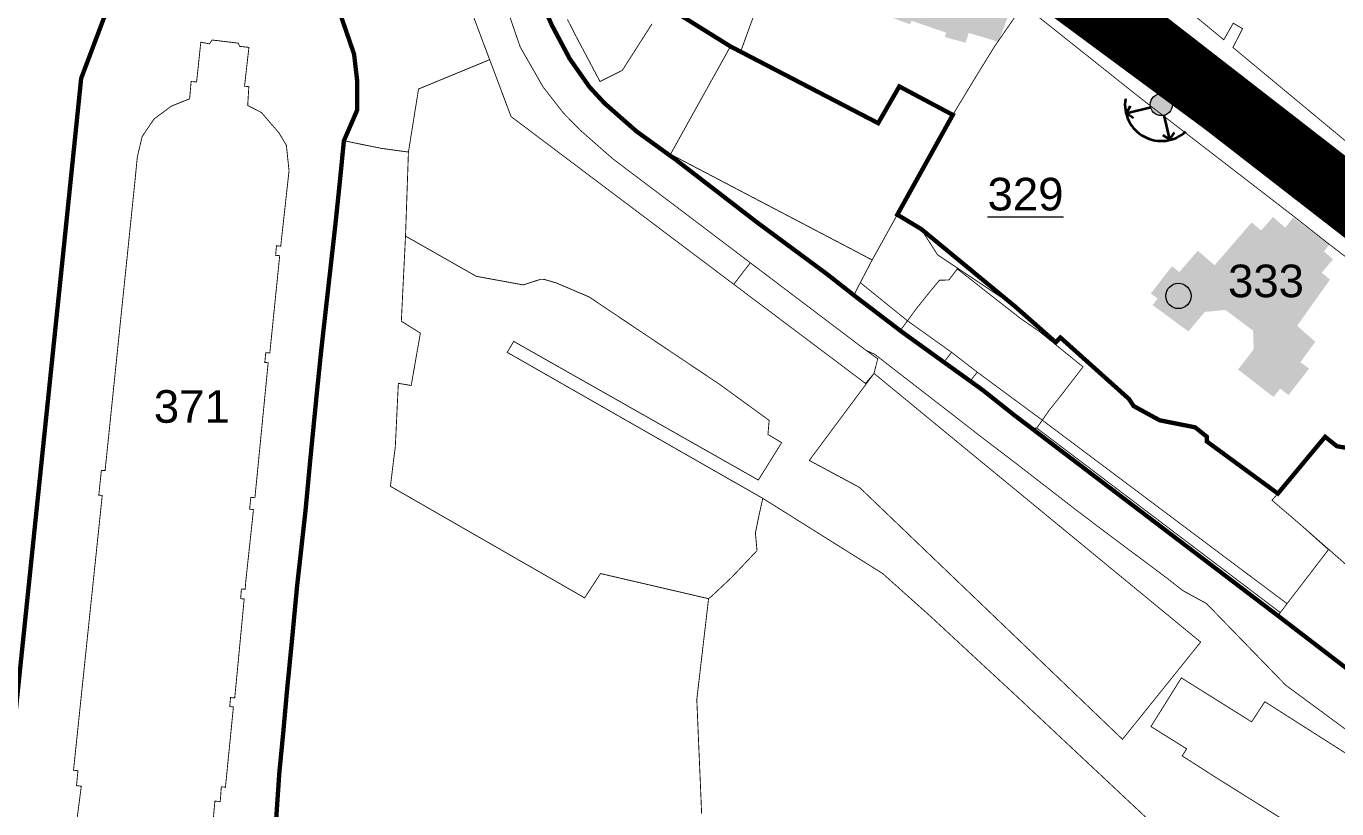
# Model space of a CAD drawing. Header units: millimetres. Extents: x 21689 to 31331, y 37531 to 43751.
# Drawn here: x 28058.3 to 28359.8, y 42070.5 to 42250.5 of the extents above; entities that cross this region are included whole.
import ezdxf

# ---------------------------------------------------------------- set-up
doc = ezdxf.new("R2010")
doc.units = ezdxf.units.MM
doc.layers.add('0.1 ОКН', color=1, linetype='Continuous', lineweight=9, transparency=0.4)
doc.layers.add('00 Дороги', color=252, linetype='Continuous', lineweight=9, transparency=0.2)
for name, color, linetype, lineweight in [('0.15 - Видовые раскрытия', 22, 'Continuous', 9), ('00 границы ОКН', 1, 'Continuous', 40), ('00 номер ОКН', 7, 'Continuous', 15), ('CONTUR', 150, 'Continuous', 9)]:
    doc.layers.add(name, color=color, linetype=linetype, lineweight=lineweight)
doc.styles.get("Standard").update_dxf_attribs({"font": 'arial.ttf'})

# ---------------------------------------------------------------- blocks, each defined once
blk = doc.blocks.new('участки все')
at = {"layer": 'CONTUR', "const_width": 0.2}
for points in [[(5440.91, 4610.17), (5447.09, 4605.06), (5449.27, 4608.87), (5451.42, 4607.62), (5449.2, 4603.29), (5476.9, 4580.28)], [(5500.92, 4535.37), (5470.96, 4558.31), (5463.16, 4564.46), (5428.49, 4591.19), (5401.76, 4612.47)], [(5183.24, 4425.74), (5184.22, 4433.29), (5183.12, 4433.43), (5183.45, 4436.87), (5182.43, 4436.97), (5189.04, 4500.21), (5188.25, 4500.28), (5188.84, 4505.97), (5189.7, 4505.96), (5196.47, 4571.58), (5197.12, 4578.14), (5198.22, 4582.77), (5200.94, 4586.81), (5204.95, 4589.8), (5209.15, 4591.47), (5209.49, 4595.45), (5210.75, 4595.35), (5211.72, 4604.49), (5213.71, 4604.12), (5214.32, 4605.01), (5220.38, 4604.27), (5220.62, 4603.55), (5222.79, 4603.31), (5221.78, 4594.37), (5222.77, 4594.27), (5222.51, 4589.93), (5225.66, 4588.33), (5229.71, 4583.62), (5231.41, 4580.78), (5232.02, 4574.92), (5230.11, 4557.57), (5229.14, 4557.66), (5228.92, 4555.46), (5229.87, 4555.37), (5227.6, 4532.98), (5226.66, 4533.05), (5226.44, 4530.81), (5227.22, 4530.75), (5224.17, 4499.69), (5223.22, 4499.76), (5222.95, 4497.05), (5223.84, 4496.94), (5222.09, 4480.67), (5221.92, 4478.6), (5221.06, 4478.68), (5220.88, 4476.45), (5221.7, 4476.38), (5219.53, 4453.62), (5218.56, 4453.7), (5218.38, 4451.62), (5219.22, 4451.54), (5217.39, 4433.07), (5216.44, 4433.15), (5216.19, 4429.78), (5214.97, 4429.86), (5214.23, 4422.07)], [(5229.7, 4425.26), (5229.25, 4428.54), (5229.79, 4436.43), (5230.72, 4445.97), (5231.5, 4454.76), (5232.77, 4467.64), (5233.86, 4479.13), (5235.82, 4496.71), (5236.91, 4508.36), (5238.52, 4524.68), (5239.43, 4533.65), (5242.72, 4562.77), (5243.76, 4572.87), (5244.64, 4581.82), (5253.27, 4580.07), (5259.49, 4579.22), (5261.82, 4593.73), (5278.18, 4600.48), (5270.11, 4621.95), (5262.76, 4655.36), (5215.93, 4671.21), (5198.55, 4659.46), (5179.03, 4645.36), (5170.37, 4639)], [(5270.11, 4621.95), (5283.1, 4587.39), (5334.35, 4548.79), (5338.15, 4553.74), (5338.15, 4553.74), (5335.99, 4555.39), (5318.9, 4568.33), (5318.12, 4568.91), (5313.17, 4572.65), (5306.55, 4577.64), (5304.11, 4579.78), (5299, 4584.27), (5295.15, 4588.21), (5294.62, 4588.89), (5290.49, 4594.18), (5285.22, 4603.38), (5281.27, 4614.84)], [(5292.54, 4608.34), (5296.61, 4600.69), (5301.15, 4594.19), (5304.61, 4590.45), (5311.97, 4583.99), (5315.25, 4581.62), (5319.12, 4578.82), (5320.96, 4577.49), (5330.42, 4570.2), (5339.88, 4562.91), (5344.36, 4559.6), (5355.97, 4551.02), (5362.05, 4546.45), (5361.97, 4546.29), (5372.66, 4538.13), (5373.6, 4537.43), (5376.61, 4535.28), (5382.7, 4530.87), (5388.74, 4526.53), (5391.73, 4524.37), (5398.95, 4518.63), (5402.46, 4515.97), (5403.3, 4515.67), (5404.07, 4515.71), (5460.11, 4473.25), (5459.56, 4472.54), (5478.64, 4457.89)], [(5521.06, 4412.54), (5461.34, 4456.55), (5443.11, 4475.34), (5441.32, 4476.31), (5437.68, 4478.3), (5433.93, 4481.24), (5425.91, 4487.24), (5418.72, 4492.62), (5412.84, 4497.08), (5399.6, 4507.34), (5390.85, 4514.01), (5383.04, 4520.09), (5376.03, 4525.51), (5366.78, 4532.68), (5364.83, 4533.56), (5361.98, 4535.71), (5348.42, 4545.97), (5335.99, 4555.39), (5318.9, 4568.33), (5318.12, 4568.91), (5313.17, 4572.65), (5306.55, 4577.64), (5304.11, 4579.78), (5299, 4584.27), (5295.15, 4588.21), (5294.62, 4588.89), (5290.49, 4594.18), (5285.22, 4603.38), (5281.27, 4614.84)], [(5315.52, 4608.7), (5310.36, 4600.61), (5308.69, 4598), (5303.56, 4595.46), (5303.56, 4595.46), (5297.97, 4606.03), (5296.09, 4609.71)], [(5229.7, 4425.26), (5229.25, 4428.54), (5229.79, 4436.43), (5230.72, 4445.97), (5231.5, 4454.76), (5232.77, 4467.64), (5233.86, 4479.13), (5235.82, 4496.71), (5236.91, 4508.36), (5236.91, 4508.36), (5238.52, 4524.68), (5239.43, 4533.65), (5242.72, 4562.77), (5243.76, 4572.87), (5244.64, 4581.82), (5253.27, 4580.07), (5259.49, 4579.22), (5258.82, 4559.89), (5257.86, 4540.3), (5262.24, 4537.56), (5260.13, 4525.51), (5257.17, 4526), (5256.47, 4511.38), (5255.34, 4502.32), (5300.03, 4476.64), (5303.69, 4482.23), (5328.55, 4476.45), (5325.84, 4453.25), (5326.96, 4426.9)], [(5475.29, 4511.16), (5473.13, 4511.53), (5470.42, 4513.7), (5461.94, 4503.52), (5459.55, 4500.65), (5459.55, 4500.65), (5458.19, 4499.1), (5464.61, 4493.61), (5493.45, 4468.29)], [(5326.96, 4426.9), (5325.84, 4453.25), (5328.55, 4476.45), (5328.55, 4476.45), (5329.29, 4477.05), (5333.84, 4481.33), (5339.7, 4487.51), (5339.33, 4491.54), (5340.1, 4495.39), (5341.02, 4499.54), (5368.62, 4482.23), (5379.72, 4472.28), (5398.49, 4454.89), (5433.43, 4422.14)]]:
    blk.add_lwpolyline(points, dxfattribs=at)
for points in [[(5451.6, 4637.2), (5480.74, 4626.36), (5491.95, 4622.13), (5502.16, 4618.29), (5513.49, 4614.01), (5516.93, 4612.74), (5508.23, 4595.27), (5506.6, 4592.01), (5500.42, 4596.28), (5500.06, 4595.77), (5497.55, 4597.78), (5497.85, 4598.24), (5492.23, 4602.91), (5486.59, 4589.21), (5484.77, 4590.61), (5477.43, 4580.98), (5476.9, 4580.28), (5449.2, 4603.29), (5451.42, 4607.62), (5449.27, 4608.87), (5447.09, 4605.06), (5440.91, 4610.17), (5451.6, 4637.2)], [(5335.93, 4602.31), (5340.93, 4616.1), (5344.88, 4623.13), (5344.88, 4629.58), (5345.36, 4634.12), (5367.79, 4625.64), (5368.16, 4626.65), (5373.82, 4624.23), (5373.95, 4624.8), (5378.31, 4623.37), (5378.11, 4622.63), (5397.16, 4615.56), (5400.58, 4612.54), (5394.31, 4603.45), (5390.31, 4596.98), (5384.74, 4587.78), (5372.44, 4594.32), (5367.57, 4585.87), (5335.93, 4602.31)], [(5366.19, 4554.39), (5371.98, 4564.82), (5384.74, 4587.78), (5372.44, 4594.32), (5367.57, 4585.87), (5335.93, 4602.31), (5333.58, 4603.53), (5319.79, 4578.72), (5366.19, 4554.39)], [(5371.98, 4564.82), (5377.42, 4561.55), (5381.24, 4555.57), (5399.18, 4543.61), (5408.42, 4535.45), (5409.52, 4536.54), (5425.28, 4522.4), (5426.37, 4520.77), (5432.35, 4517.5), (5440.5, 4515.88), (5443.23, 4513.71), (5443.22, 4512.62), (5459.55, 4500.65), (5458.19, 4499.1), (5464.61, 4493.61), (5471.18, 4487.73), (5461.65, 4475.3), (5430.26, 4498.83), (5419.09, 4507.21), (5406.15, 4516.91), (5405.34, 4517.53), (5406.91, 4519.79), (5409.66, 4523.23), (5414.7, 4529.79), (5408.45, 4534.86), (5404.53, 4538.04), (5403.56, 4538.7), (5400.39, 4540.88), (5396.71, 4543.76), (5392.44, 4547.1), (5390.5, 4548.64), (5388.28, 4550.39), (5385.78, 4552.32), (5383.88, 4549.8), (5381.69, 4549.72), (5379.65, 4547.29), (5376.18, 4542.95), (5374.32, 4540.39), (5366.99, 4546.32), (5364.48, 4548.35), (5363.46, 4549.18), (5366.19, 4554.39), (5371.98, 4564.82)], [(5258.82, 4559.89), (5275.1, 4550.63), (5285.92, 4548.65), (5289.89, 4549.94), (5290.75, 4549.91), (5293.44, 4549.13), (5301.03, 4545.9), (5331.22, 4525.68), (5342.49, 4517.47), (5342.21, 4514.25), (5345.36, 4512.35), (5340, 4503.75), (5283.71, 4535.66), (5282.22, 4533.13), (5341.02, 4499.54), (5340.1, 4495.39), (5339.33, 4491.54), (5339.7, 4487.51), (5333.84, 4481.33), (5329.29, 4477.05), (5328.55, 4476.45), (5303.69, 4482.23), (5300.03, 4476.64), (5255.34, 4502.32), (5256.47, 4511.38), (5257.17, 4526), (5260.13, 4525.51), (5260.88, 4529.81), (5262.24, 4537.56), (5257.86, 4540.3), (5258.82, 4559.89)], [(5364.66, 4525.98), (5366.62, 4528.28), (5367.47, 4531.64), (5364.83, 4533.56), (5361.98, 4535.71), (5348.42, 4545.97), (5338.15, 4553.74), (5334.35, 4548.79), (5364.66, 4525.98)], [(5396.71, 4543.77), (5392.43, 4547.1), (5390.5, 4548.64), (5388.27, 4550.39), (5385.77, 4552.33), (5383.88, 4549.8), (5381.68, 4549.73), (5379.65, 4547.29), (5376.18, 4542.95), (5374.32, 4540.39), (5384.46, 4533.15), (5390.38, 4528.57), (5405.34, 4517.53), (5406.91, 4519.79), (5409.66, 4523.23), (5414.7, 4529.79), (5408.45, 4534.87), (5404.53, 4538.04), (5403.56, 4538.7), (5400.39, 4540.88), (5396.71, 4543.77)], [(5363.46, 4549.18), (5364.48, 4548.35), (5366.99, 4546.32), (5374.32, 4540.39), (5372.66, 4538.13), (5361.97, 4546.29), (5363.46, 4549.18)], [(5374.32, 4540.39), (5372.66, 4538.13), (5373.6, 4537.43), (5376.61, 4535.28), (5382.7, 4530.87), (5384.46, 4533.15), (5374.32, 4540.39)], [(5384.46, 4533.15), (5390.38, 4528.57), (5388.74, 4526.53), (5382.7, 4530.87), (5384.46, 4533.15)], [(5423.79, 4444.09), (5363.27, 4502.06), (5351.72, 4508.26), (5366.62, 4528.28), (5441.77, 4466.46), (5423.79, 4444.09)], [(5404.06, 4515.72), (5405.34, 4517.53), (5390.38, 4528.57), (5388.74, 4526.53), (5391.73, 4524.37), (5398.95, 4518.63), (5402.46, 4515.97), (5403.3, 4515.67), (5404.06, 4515.72)], [(5404.07, 4515.71), (5405.34, 4517.53), (5406.15, 4516.91), (5419.09, 4507.21), (5430.26, 4498.83), (5461.65, 4475.3), (5460.1, 4473.25), (5404.07, 4515.71)], [(5471.23, 4487.81), (5493.45, 4468.29), (5500.84, 4458.15), (5495.66, 4450.25), (5492.99, 4447.33), (5478.64, 4457.89), (5459.56, 4472.54), (5460.1, 4473.25), (5461.65, 4475.3), (5471.23, 4487.81)], [(5445.18, 4435.37), (5437.53, 4440.27), (5438.55, 4441.9), (5430.34, 4447.03), (5437.34, 4458.22), (5453.5, 4448.11), (5456.54, 4452.74), (5509.34, 4419.1), (5506.2, 4414.06), (5548.78, 4387.1), (5541.25, 4375.19), (5494.24, 4404.65), (5445.18, 4435.37)]]:
    blk.add_lwpolyline(points, close=True, dxfattribs=at)
blk = doc.blocks.new('Точки и сектора раскрытия панорам 2')
at = {"layer": '0.15 - Видовые раскрытия', "transparency": 33554687}
h = blk.add_hatch(color=256, dxfattribs=at)
h.dxf.hatch_style = 1
h.paths.add_polyline_path([(2487.48, 126.66, 1), (2492.55, 126.66, 1)])
at = {"layer": '0.15 - Видовые раскрытия', "lineweight": 35}
for p, q in [((2481.77, 126.66), (2483.07, 128.06)), ((2481.77, 126.66), (2487.48, 126.66)), ((2481.77, 126.66), (2483.07, 125.27)), ((2490.01, 118.42), (2490.01, 124.13)), ((2490.01, 118.42), (2488.62, 119.72)), ((2490.01, 118.42), (2491.41, 119.72))]:
    blk.add_line(p, q, dxfattribs=at)
at = {"layer": '0.15 - Видовые раскрытия'}
blk.add_circle((2490.01, 126.66), 2.54, dxfattribs=at)
at = {"layer": '0.15 - Видовые раскрытия', "lineweight": 35}
blk.add_arc((2490.01, 126.66), 8.37, 157.1942, 298.3722, dxfattribs=at)

msp = doc.modelspace()

# ---------------------------------------------------------------- hatches: boundary and pattern name
at = {"layer": '0.1 ОКН', "transparency": 33554585}
h = msp.add_hatch(color=1, dxfattribs=at)
h.dxf.hatch_style = 1
h.paths.add_polyline_path([(28245.97, 42271.55), (28251, 42269.9), (28250.77, 42269.36), (28254.58, 42268.13), (28254.84, 42268.82), (28260.5, 42266.82), (28260.62, 42267.21), (28264.92, 42265.71), (28264.79, 42265.27), (28270.51, 42263.39), (28270.17, 42262.58), (28273.96, 42261.18), (28274.1, 42261.68), (28280.68, 42259.33), (28278.99, 42254.84), (28284.28, 42253.02), (28281.99, 42246.94), (28275.16, 42249), (28274.45, 42246.74), (28269.64, 42248.04), (28269.98, 42249.05), (28261.96, 42251.8), (28261.72, 42250.97), (28253.83, 42253.85), (28254.13, 42254.61), (28246.23, 42257.49), (28245.93, 42256.87), (28241.16, 42258.53), (28242.01, 42260.72), (28239.55, 42261.64), (28241.62, 42268.21), (28244.47, 42267.21)])
h = msp.add_hatch(color=1, dxfattribs=at)
h.dxf.hatch_style = 1
h.paths.add_polyline_path([(28349.82, 42206.52), (28358.12, 42200.3), (28356.91, 42198.68), (28359, 42196.91), (28356.39, 42193.83), (28358.28, 42192.23), (28350.73, 42181.6), (28354.89, 42177.92), (28351.48, 42173.21), (28353.48, 42171.76), (28348.75, 42165.66), (28346.81, 42167.16), (28345.3, 42165.21), (28337.13, 42171.54), (28340.73, 42176.19), (28340.6, 42180.48), (28334.2, 42185.27), (28329.49, 42184.79), (28325.72, 42180.31), (28317.47, 42186.37), (28318.62, 42187.84), (28317.06, 42189.05), (28321.91, 42195.29), (28323.62, 42193.96), (28327.87, 42198.88), (28331.73, 42195.54), (28340.26, 42205.4), (28342.43, 42203.52), (28345.14, 42206.64), (28348, 42204.17)])
at = {"layer": '0.1 ОКН', "transparency": 33554687}
h = msp.add_hatch(color=2, dxfattribs=at)
h.dxf.hatch_style = 1
edge = h.paths.add_edge_path()
edge.add_arc((28323.41, 42188.47), 2.91, 0, 360)

# ---------------------------------------------------------------- linework, layer by layer
at = {"layer": '0.1 ОКН', "color": 7, "transparency": 33554687}
msp.add_circle((28323.41, 42188.47), 2.91, dxfattribs=at)
at = {"layer": '00 границы ОКН', "const_width": 1}
for points in [[(28194.69, 42261.88), (28220.33, 42245.89), (28222.68, 42244.67), (28254.32, 42228.23), (28259.19, 42236.68), (28271.49, 42230.14), (28258.73, 42207.17), (28264.17, 42203.91), (28285.92, 42185.97), (28295.17, 42177.81), (28296.26, 42178.9), (28312.03, 42164.76), (28313.11, 42163.13), (28319.09, 42159.86), (28327.25, 42158.24), (28329.97, 42156.06), (28329.97, 42154.97), (28346.29, 42143), (28348.69, 42145.88), (28357.16, 42156.06), (28359.88, 42153.89), (28362.03, 42153.52)], [(28394.4, 42178.26), (28342.88, 42217.54), (28286.31, 42259.37)], [(28054.24, 42077.04), (28065.16, 42182.46), (28066.79, 42198.15), (28070.94, 42238.53), (28077.35, 42255.55)], [(28130.8, 42252.64), (28133.73, 42244.13), (28134.46, 42237.87), (28134.46, 42231.26), (28131.39, 42224.17), (28130.51, 42215.23), (28129.46, 42205.12), (28126.18, 42176), (28125.26, 42167.04), (28123.65, 42150.72), (28122.56, 42139.07), (28120.6, 42121.49), (28119.52, 42110), (28118.25, 42097.12), (28117.47, 42088.33), (28116.54, 42078.79), (28116, 42070.9), (28113.18, 42029.77)]]:
    msp.add_lwpolyline(points, dxfattribs=at)
at = {"layer": '00 границы ОКН', "color": 6, "lineweight": 60, "const_width": 1}
msp.add_lwpolyline([(28365.39, 42100.25), (28346.3, 42114.89), (28289.21, 42158.33), (28285.7, 42160.99), (28278.48, 42166.73), (28275.49, 42168.89), (28269.45, 42173.23), (28263.35, 42177.63), (28260.35, 42179.79), (28259.41, 42180.49), (28248.71, 42188.65), (28242.71, 42193.38), (28231.11, 42201.96), (28226.63, 42205.27), (28217.17, 42212.56), (28207.71, 42219.85), (28205.87, 42221.17), (28201.99, 42223.98), (28198.72, 42226.34), (28191.36, 42232.81), (28187.9, 42236.55), (28183.35, 42243.05), (28179.28, 42250.7), (28176.11, 42257.7)], dxfattribs=at)
at = {"layer": '00 Дороги', "lineweight": 9, "const_width": 15}
msp.add_lwpolyline([(26101.4, 42452.9), (26450.08, 42361.4), (26477.25, 42358.65), (26916.67, 42241.41), (27209.67, 42163.19), (27248.19, 42163.46), (27338.92, 42181.38), (27728.05, 42310.08), (27918.42, 42378.46), (27933.18, 42379.47), (28006.41, 42367.8), (28286.21, 42269.93), (28397.4, 42183.6), (28415.85, 42173.45), (28479.19, 42149.61), (28700.42, 42082.61), (28922.82, 42018.07), (28993.36, 42002.36), (29175.45, 42002.36), (29258.56, 41994.54), (29507.76, 41985.48)], dxfattribs=at)

# ---------------------------------------------------------------- block references
at = {"layer": '0.15 - Видовые раскрытия', "color": 0, "lineweight": 9, "rotation": 13.8491458715861}
msp.add_blockref('Точки и сектора раскрытия панорам 2', (25932.18, 41513.5), dxfattribs=at)
at = {"layer": 'CONTUR'}
msp.add_blockref('участки все', (22886.75, 37642.36), dxfattribs=at)

# ---------------------------------------------------------------- texts
at = {"layer": '00 номер ОКН', "color": 4, "char_height": 7.5, "attachment_point": 1}
for s, width, insert in [('{\\L\\C1;329}', 7.5, (28279.49, 42215.65)), ('{\\C7;333}', 7.5, (28334.82, 42195.68)), ('{\\C7;371}', 4.7915, (28087.66, 42166.79))]:
    msp.add_mtext_dynamic_manual_height_columns(s, width=width, gutter_width=12.5, heights=[0], dxfattribs=dict(at, insert=insert))

doc.saveas('drawing.dxf')
